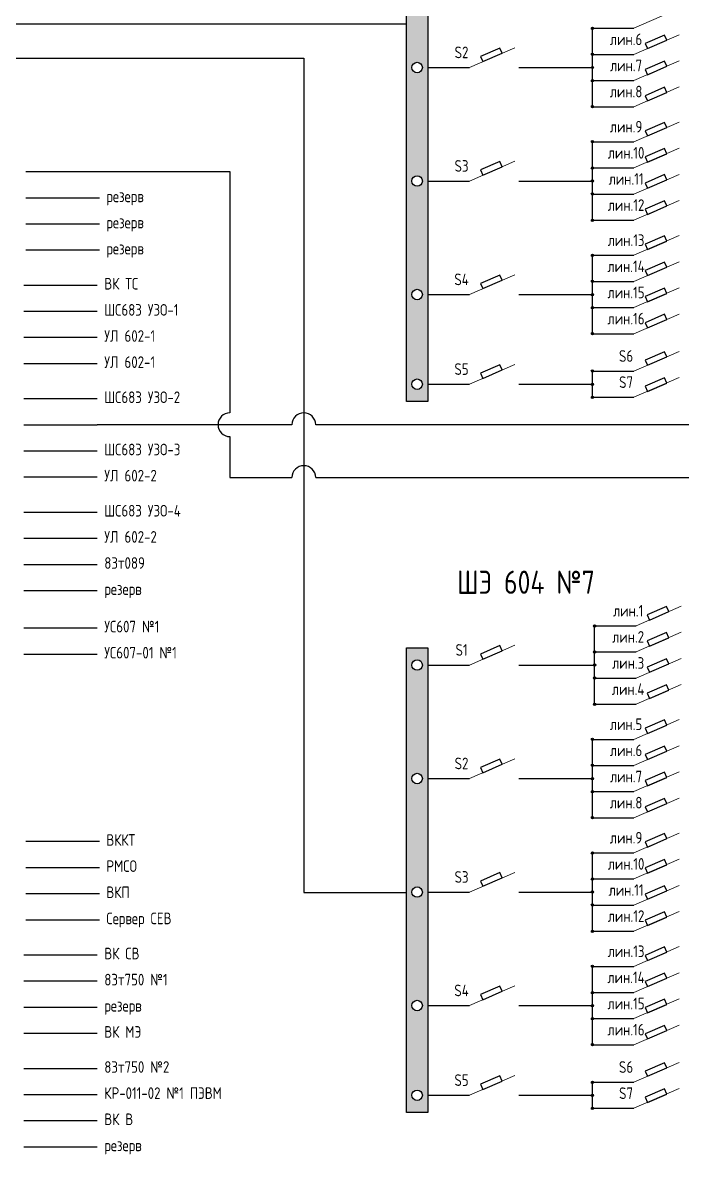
# Model space of a CAD drawing. Header units: millimetres. Extents: x 469 to 670, y 569 to 789.
# Drawn here: x 568.26 to 596.64, y 690.22 to 738.97 of the extents above; entities that cross this region are included whole.
import ezdxf

# ---------------------------------------------------------------- set-up
doc = ezdxf.new("R2010")
doc.units = ezdxf.units.MM
doc.header["$LTSCALE"] = 0.1

msp = doc.modelspace()

# ---------------------------------------------------------------- hatches: boundary and pattern name
h = msp.add_hatch(color=256)
h.paths.add_polyline_path([(585.696, 742.669), (584.765, 742.669), (584.765, 722.65), (585.696, 722.65)])
h.paths.add_polyline_path([(585.004, 732.146, -1), (585.457, 732.146, -1)], flags=16)
h.paths.add_polyline_path([(585.457, 727.258, -1), (585.004, 727.258, -1)], flags=16)
h.paths.add_polyline_path([(585.004, 737.035, -1), (585.457, 737.035, -1)], flags=16)
h.paths.add_polyline_path([(585.457, 723.395, -1), (585.004, 723.395, -1)], flags=16)
h.paths.add_polyline_path([(585.004, 741.924, -1), (585.457, 741.924, -1)], flags=16)
h = msp.add_hatch(color=256)
h.paths.add_polyline_path([(592.825, 738.723), (592.775, 738.723), (592.775, 738.673, 0.414214)], flags=17)
h.paths.add_polyline_path([(592.724, 738.723, 0.414214), (592.775, 738.673), (592.775, 738.723), (592.825, 738.723, 1)])
h = msp.add_hatch(color=256)
h.paths.add_polyline_path([(592.825, 737.598), (592.775, 737.598), (592.775, 737.548, 0.414214)], flags=17)
h.paths.add_polyline_path([(592.724, 737.598, 0.414214), (592.775, 737.548), (592.775, 737.598), (592.825, 737.598, 1)])
h = msp.add_hatch(color=256)
h.paths.add_polyline_path([(592.825, 737.035), (592.775, 737.035), (592.775, 736.985, 0.414214)], flags=17)
h.paths.add_polyline_path([(592.724, 737.035, 0.414214), (592.775, 736.985), (592.775, 737.035), (592.825, 737.035, 1)])
h = msp.add_hatch(color=256)
h.paths.add_polyline_path([(592.825, 736.472), (592.775, 736.472), (592.775, 736.422, 0.414214)], flags=17)
h.paths.add_polyline_path([(592.724, 736.472, 0.414214), (592.775, 736.422), (592.775, 736.472), (592.825, 736.472, 1)])
h = msp.add_hatch(color=256)
h.paths.add_polyline_path([(592.825, 735.347), (592.775, 735.347), (592.775, 735.296, 0.414214)], flags=17)
h.paths.add_polyline_path([(592.724, 735.347, 0.414214), (592.775, 735.296), (592.775, 735.347), (592.825, 735.347, 1)])
h = msp.add_hatch(color=256)
h.paths.add_polyline_path([(592.825, 733.835), (592.775, 733.835), (592.775, 733.784, 0.414214)], flags=17)
h.paths.add_polyline_path([(592.724, 733.835, 0.414214), (592.775, 733.784), (592.775, 733.835), (592.825, 733.835, 1)])
h = msp.add_hatch(color=256)
h.paths.add_polyline_path([(592.825, 732.709), (592.775, 732.709), (592.775, 732.659, 0.414214)], flags=17)
h.paths.add_polyline_path([(592.724, 732.709, 0.414214), (592.775, 732.659), (592.775, 732.709), (592.825, 732.709, 1)])
h = msp.add_hatch(color=256)
h.paths.add_polyline_path([(592.825, 732.146), (592.775, 732.146), (592.775, 732.096, 0.414214)], flags=17)
h.paths.add_polyline_path([(592.724, 732.146, 0.414214), (592.775, 732.096), (592.775, 732.146), (592.825, 732.146, 1)])
h = msp.add_hatch(color=256)
h.paths.add_polyline_path([(592.825, 731.584), (592.775, 731.584), (592.775, 731.533, 0.414214)], flags=17)
h.paths.add_polyline_path([(592.724, 731.584, 0.414214), (592.775, 731.533), (592.775, 731.584), (592.825, 731.584, 1)])
h = msp.add_hatch(color=256)
h.paths.add_polyline_path([(592.825, 730.458), (592.775, 730.458), (592.775, 730.408, 0.414214)], flags=17)
h.paths.add_polyline_path([(592.724, 730.458, 0.414214), (592.775, 730.408), (592.775, 730.458), (592.825, 730.458, 1)])
h = msp.add_hatch(color=256)
h.paths.add_polyline_path([(592.825, 728.946), (592.775, 728.946), (592.775, 728.896, 0.414214)], flags=17)
h.paths.add_polyline_path([(592.724, 728.946, 0.414214), (592.775, 728.896), (592.775, 728.946), (592.825, 728.946, 1)])
h = msp.add_hatch(color=256)
h.paths.add_polyline_path([(592.825, 727.82), (592.775, 727.82), (592.775, 727.77, 0.414214)], flags=17)
h.paths.add_polyline_path([(592.724, 727.82, 0.414214), (592.775, 727.77), (592.775, 727.82), (592.825, 727.82, 1)])
h = msp.add_hatch(color=256)
h.paths.add_polyline_path([(592.825, 727.258), (592.775, 727.258), (592.775, 727.207, 0.414214)], flags=17)
h.paths.add_polyline_path([(592.724, 727.258, 0.414214), (592.775, 727.207), (592.775, 727.258), (592.825, 727.258, 1)])
h = msp.add_hatch(color=256)
h.paths.add_polyline_path([(592.825, 726.695), (592.775, 726.695), (592.775, 726.645, 0.414214)], flags=17)
h.paths.add_polyline_path([(592.724, 726.695, 0.414214), (592.775, 726.645), (592.775, 726.695), (592.825, 726.695, 1)])
h = msp.add_hatch(color=256)
h.paths.add_polyline_path([(592.825, 725.569), (592.775, 725.569), (592.775, 725.519, 0.414214)], flags=17)
h.paths.add_polyline_path([(592.724, 725.569, 0.414214), (592.775, 725.519), (592.775, 725.569), (592.825, 725.569, 1)])
h = msp.add_hatch(color=256)
h.paths.add_polyline_path([(592.825, 723.958), (592.775, 723.958), (592.775, 723.908, 0.414214)], flags=17)
h.paths.add_polyline_path([(592.724, 723.958, 0.414214), (592.775, 723.908), (592.775, 723.958), (592.825, 723.958, 1)])
h = msp.add_hatch(color=256)
h.paths.add_polyline_path([(592.825, 723.395), (592.775, 723.395), (592.775, 723.345, 0.414214)], flags=17)
h.paths.add_polyline_path([(592.724, 723.395, 0.414214), (592.775, 723.345), (592.775, 723.395), (592.825, 723.395, 1)])
h = msp.add_hatch(color=256)
h.paths.add_polyline_path([(592.825, 722.832), (592.775, 722.832), (592.775, 722.782, 0.414214)], flags=17)
h.paths.add_polyline_path([(592.724, 722.832, 0.414214), (592.775, 722.782), (592.775, 722.832), (592.825, 722.832, 1)])
h = msp.add_hatch(color=256)
h.paths.add_polyline_path([(592.914, 712.987), (592.863, 712.987), (592.863, 712.937, 0.414214)], flags=17)
h.paths.add_polyline_path([(592.813, 712.987, 0.414214), (592.863, 712.937), (592.863, 712.987), (592.914, 712.987, 1)])
h = msp.add_hatch(color=256)
h.paths.add_polyline_path([(585.696, 712.044), (584.765, 712.044), (584.765, 692.025), (585.696, 692.025)])
h.paths.add_polyline_path([(585.004, 701.521, -1), (585.457, 701.521, -1)], flags=16)
h.paths.add_polyline_path([(585.457, 696.632, -1), (585.004, 696.632, -1)], flags=16)
h.paths.add_polyline_path([(585.004, 706.41, -1), (585.457, 706.41, -1)], flags=16)
h.paths.add_polyline_path([(585.457, 692.77, -1), (585.004, 692.77, -1)], flags=16)
h.paths.add_polyline_path([(585.004, 711.299, -1), (585.457, 711.299, -1)], flags=16)
h = msp.add_hatch(color=256)
h.paths.add_polyline_path([(592.914, 711.861), (592.863, 711.861), (592.863, 711.811, 0.414214)], flags=17)
h.paths.add_polyline_path([(592.813, 711.861, 0.414214), (592.863, 711.811), (592.863, 711.861), (592.914, 711.861, 1)])
h = msp.add_hatch(color=256)
h.paths.add_polyline_path([(592.914, 711.299), (592.863, 711.299), (592.863, 711.248, 0.414214)], flags=17)
h.paths.add_polyline_path([(592.813, 711.299, 0.414214), (592.863, 711.248), (592.863, 711.299), (592.914, 711.299, 1)])
h = msp.add_hatch(color=256)
h.paths.add_polyline_path([(592.914, 710.736), (592.863, 710.736), (592.863, 710.685, 0.414214)], flags=17)
h.paths.add_polyline_path([(592.813, 710.736, 0.414214), (592.863, 710.685), (592.863, 710.736), (592.914, 710.736, 1)])
h = msp.add_hatch(color=256)
h.paths.add_polyline_path([(592.914, 709.61), (592.863, 709.61), (592.863, 709.56, 0.414214)], flags=17)
h.paths.add_polyline_path([(592.813, 709.61, 0.414214), (592.863, 709.56), (592.863, 709.61), (592.914, 709.61, 1)])
h = msp.add_hatch(color=256)
h.paths.add_polyline_path([(592.825, 708.098), (592.775, 708.098), (592.775, 708.048, 0.414214)], flags=17)
h.paths.add_polyline_path([(592.724, 708.098, 0.414214), (592.775, 708.048), (592.775, 708.098), (592.825, 708.098, 1)])
h = msp.add_hatch(color=256)
h.paths.add_polyline_path([(592.825, 706.973), (592.775, 706.973), (592.775, 706.922, 0.414214)], flags=17)
h.paths.add_polyline_path([(592.724, 706.973, 0.414214), (592.775, 706.922), (592.775, 706.973), (592.825, 706.973, 1)])
h = msp.add_hatch(color=256)
h.paths.add_polyline_path([(592.825, 706.41), (592.775, 706.41), (592.775, 706.36, 0.414214)], flags=17)
h.paths.add_polyline_path([(592.724, 706.41, 0.414214), (592.775, 706.36), (592.775, 706.41), (592.825, 706.41, 1)])
h = msp.add_hatch(color=256)
h.paths.add_polyline_path([(592.825, 705.847), (592.775, 705.847), (592.775, 705.797, 0.414214)], flags=17)
h.paths.add_polyline_path([(592.724, 705.847, 0.414214), (592.775, 705.797), (592.775, 705.847), (592.825, 705.847, 1)])
h = msp.add_hatch(color=256)
h.paths.add_polyline_path([(592.825, 704.721), (592.775, 704.721), (592.775, 704.671, 0.414214)], flags=17)
h.paths.add_polyline_path([(592.724, 704.721, 0.414214), (592.775, 704.671), (592.775, 704.721), (592.825, 704.721, 1)])
h = msp.add_hatch(color=256)
h.paths.add_polyline_path([(592.825, 703.21), (592.775, 703.21), (592.775, 703.159, 0.414214)], flags=17)
h.paths.add_polyline_path([(592.724, 703.21, 0.414214), (592.775, 703.159), (592.775, 703.21), (592.825, 703.21, 1)])
h = msp.add_hatch(color=256)
h.paths.add_polyline_path([(592.825, 702.084), (592.775, 702.084), (592.775, 702.034, 0.414214)], flags=17)
h.paths.add_polyline_path([(592.724, 702.084, 0.414214), (592.775, 702.034), (592.775, 702.084), (592.825, 702.084, 1)])
h = msp.add_hatch(color=256)
h.paths.add_polyline_path([(592.825, 701.521), (592.775, 701.521), (592.775, 701.471, 0.414214)], flags=17)
h.paths.add_polyline_path([(592.724, 701.521, 0.414214), (592.775, 701.471), (592.775, 701.521), (592.825, 701.521, 1)])
h = msp.add_hatch(color=256)
h.paths.add_polyline_path([(592.825, 700.958), (592.775, 700.958), (592.775, 700.908, 0.414214)], flags=17)
h.paths.add_polyline_path([(592.724, 700.958, 0.414214), (592.775, 700.908), (592.775, 700.958), (592.825, 700.958, 1)])
h = msp.add_hatch(color=256)
h.paths.add_polyline_path([(592.825, 699.833), (592.775, 699.833), (592.775, 699.782, 0.414214)], flags=17)
h.paths.add_polyline_path([(592.724, 699.833, 0.414214), (592.775, 699.782), (592.775, 699.833), (592.825, 699.833, 1)])
h = msp.add_hatch(color=256)
h.paths.add_polyline_path([(592.825, 698.321), (592.775, 698.321), (592.775, 698.271, 0.414214)], flags=17)
h.paths.add_polyline_path([(592.724, 698.321, 0.414214), (592.775, 698.271), (592.775, 698.321), (592.825, 698.321, 1)])
h = msp.add_hatch(color=256)
h.paths.add_polyline_path([(592.825, 697.195), (592.775, 697.195), (592.775, 697.145, 0.414214)], flags=17)
h.paths.add_polyline_path([(592.724, 697.195, 0.414214), (592.775, 697.145), (592.775, 697.195), (592.825, 697.195, 1)])
h = msp.add_hatch(color=256)
h.paths.add_polyline_path([(592.825, 696.632), (592.775, 696.632), (592.775, 696.582, 0.414214)], flags=17)
h.paths.add_polyline_path([(592.724, 696.632, 0.414214), (592.775, 696.582), (592.775, 696.632), (592.825, 696.632, 1)])
h = msp.add_hatch(color=256)
h.paths.add_polyline_path([(592.825, 696.07), (592.775, 696.07), (592.775, 696.019, 0.414214)], flags=17)
h.paths.add_polyline_path([(592.724, 696.07, 0.414214), (592.775, 696.019), (592.775, 696.07), (592.825, 696.07, 1)])
h = msp.add_hatch(color=256)
h.paths.add_polyline_path([(592.825, 694.944), (592.775, 694.944), (592.775, 694.894, 0.414214)], flags=17)
h.paths.add_polyline_path([(592.724, 694.944, 0.414214), (592.775, 694.894), (592.775, 694.944), (592.825, 694.944, 1)])
h = msp.add_hatch(color=256)
h.paths.add_polyline_path([(592.825, 693.333), (592.775, 693.333), (592.775, 693.282, 0.414214)], flags=17)
h.paths.add_polyline_path([(592.724, 693.333, 0.414214), (592.775, 693.282), (592.775, 693.333), (592.825, 693.333, 1)])
h = msp.add_hatch(color=256)
h.paths.add_polyline_path([(592.825, 692.77), (592.775, 692.77), (592.775, 692.72, 0.414214)], flags=17)
h.paths.add_polyline_path([(592.724, 692.77, 0.414214), (592.775, 692.72), (592.775, 692.77), (592.825, 692.77, 1)])
h = msp.add_hatch(color=256)
h.paths.add_polyline_path([(592.825, 692.207), (592.775, 692.207), (592.775, 692.157, 0.414214)], flags=17)
h.paths.add_polyline_path([(592.724, 692.207, 0.414214), (592.775, 692.157), (592.775, 692.207), (592.825, 692.207, 1)])

# ---------------------------------------------------------------- linework, layer by layer
at = {"lineweight": 15}
for p, q in [((594.559, 738.723), (596.508, 739.573)), ((594.559, 737.598), (596.508, 738.447)), ((587.48, 737.035), (589.429, 737.884)), ((594.559, 736.472), (596.508, 737.321)), ((594.559, 735.347), (596.508, 736.196)), ((594.559, 733.835), (596.508, 734.684)), ((594.559, 732.709), (596.508, 733.558)), ((587.48, 732.146), (589.429, 732.995)), ((594.559, 731.584), (596.508, 732.433)), ((594.559, 730.458), (596.508, 731.307)), ((594.559, 728.946), (596.508, 729.795)), ((594.559, 727.82), (596.508, 728.67)), ((587.48, 727.258), (589.429, 728.107)), ((594.559, 726.695), (596.508, 727.544)), ((594.559, 725.569), (596.508, 726.418)), ((594.559, 723.958), (596.508, 724.807)), ((587.48, 723.395), (589.429, 724.244)), ((594.559, 722.832), (596.508, 723.681)), ((594.648, 712.987), (596.597, 713.836)), ((594.648, 711.861), (596.597, 712.711)), ((587.48, 711.299), (589.429, 712.148)), ((594.648, 710.736), (596.597, 711.585)), ((594.648, 709.61), (596.597, 710.459)), ((594.559, 708.098), (596.508, 708.947)), ((594.559, 706.973), (596.508, 707.822)), ((587.48, 706.41), (589.429, 707.259)), ((594.559, 705.847), (596.508, 706.696)), ((594.559, 704.721), (596.508, 705.571)), ((594.559, 703.21), (596.508, 704.059)), ((594.559, 702.084), (596.508, 702.933)), ((587.48, 701.521), (589.429, 702.37)), ((594.559, 700.958), (596.508, 701.807)), ((594.559, 699.833), (596.508, 700.682)), ((594.559, 698.321), (596.508, 699.17)), ((594.559, 697.195), (596.508, 698.044)), ((587.48, 696.632), (589.429, 697.482)), ((594.559, 696.07), (596.508, 696.919)), ((594.559, 694.944), (596.508, 695.793)), ((594.559, 693.333), (596.508, 694.182)), ((587.48, 692.77), (589.429, 693.619)), ((594.559, 692.207), (596.508, 693.056))]:
    msp.add_line(p, q, dxfattribs=at)
for p, q in [((541.577, 738.91), (584.765, 738.91)), ((592.775, 738.723), (594.559, 738.723)), ((592.775, 735.347), (592.775, 738.723)), ((592.775, 737.598), (594.559, 737.598)), ((541.577, 737.431), (580.353, 737.431)), ((580.353, 737.431), (580.353, 701.507)), ((585.696, 737.035), (587.48, 737.035)), ((589.606, 737.035), (592.775, 737.035)), ((592.775, 736.472), (594.559, 736.472)), ((592.775, 735.347), (594.559, 735.347)), ((592.775, 733.835), (594.559, 733.835)), ((592.775, 730.458), (592.775, 733.835)), ((592.775, 732.709), (594.559, 732.709)), ((568.388, 732.553), (571.556, 732.553)), ((571.556, 732.553), (577.173, 732.553)), ((577.173, 732.553), (577.173, 722.161)), ((585.696, 732.146), (587.48, 732.146)), ((589.606, 732.146), (592.775, 732.146)), ((568.388, 731.428), (571.556, 731.428)), ((592.775, 731.584), (594.559, 731.584)), ((568.388, 730.302), (571.556, 730.302)), ((592.775, 730.458), (594.559, 730.458)), ((568.388, 729.177), (571.556, 729.177)), ((592.775, 728.946), (594.559, 728.946)), ((592.775, 725.569), (592.775, 728.946)), ((592.775, 727.82), (594.559, 727.82)), ((568.299, 727.665), (571.468, 727.665)), ((585.696, 727.258), (587.48, 727.258)), ((589.606, 727.258), (592.775, 727.258)), ((568.299, 726.539), (571.468, 726.539)), ((592.775, 726.695), (594.559, 726.695)), ((568.299, 725.414), (571.468, 725.414)), ((592.775, 725.569), (594.559, 725.569)), ((568.299, 724.288), (571.468, 724.288)), ((592.775, 723.958), (594.559, 723.958)), ((592.775, 722.832), (592.775, 723.958)), ((585.696, 723.395), (587.48, 723.395)), ((589.606, 723.395), (592.775, 723.395)), ((568.299, 722.776), (571.468, 722.776)), ((592.775, 722.832), (594.559, 722.832)), ((568.299, 721.65), (571.468, 721.65)), ((579.843, 721.65), (571.468, 721.65)), ((611.452, 721.65), (580.864, 721.65)), ((577.173, 721.14), (577.173, 719.375)), ((568.299, 720.525), (571.468, 720.525)), ((568.299, 719.399), (571.468, 719.399)), ((577.173, 719.375), (579.843, 719.375)), ((580.864, 719.375), (608.997, 719.375)), ((568.299, 717.887), (571.468, 717.887)), ((568.299, 716.762), (571.468, 716.762)), ((568.299, 715.636), (571.468, 715.636)), ((568.299, 714.51), (571.468, 714.51)), ((568.299, 712.899), (571.468, 712.899)), ((592.863, 712.987), (594.648, 712.987)), ((592.863, 709.61), (592.863, 712.987)), ((568.299, 711.774), (571.468, 711.774)), ((592.863, 711.861), (594.648, 711.861)), ((585.696, 711.299), (587.48, 711.299)), ((589.606, 711.299), (592.863, 711.299)), ((592.863, 710.736), (594.648, 710.736)), ((592.863, 709.61), (594.648, 709.61)), ((592.775, 708.098), (594.559, 708.098)), ((592.775, 704.721), (592.775, 708.098)), ((592.775, 706.973), (594.559, 706.973)), ((585.696, 706.41), (587.48, 706.41)), ((589.606, 706.41), (592.775, 706.41)), ((592.775, 705.847), (594.559, 705.847)), ((592.775, 704.721), (594.559, 704.721)), ((568.388, 703.707), (571.556, 703.707)), ((592.775, 703.21), (594.559, 703.21)), ((592.775, 699.833), (592.775, 703.21)), ((568.388, 702.581), (571.556, 702.581)), ((592.775, 702.084), (594.559, 702.084)), ((568.388, 701.455), (571.556, 701.455)), ((580.353, 701.507), (584.765, 701.507)), ((585.696, 701.521), (587.48, 701.521)), ((589.606, 701.521), (592.775, 701.521)), ((592.775, 700.958), (594.559, 700.958)), ((568.388, 700.33), (571.556, 700.33)), ((592.775, 699.833), (594.559, 699.833)), ((568.299, 698.818), (571.468, 698.818)), ((592.775, 698.321), (594.559, 698.321)), ((592.775, 694.944), (592.775, 698.321)), ((568.299, 697.692), (571.468, 697.692)), ((592.775, 697.195), (594.559, 697.195)), ((568.299, 696.567), (571.468, 696.567)), ((585.696, 696.632), (587.48, 696.632)), ((589.606, 696.632), (592.775, 696.632)), ((592.775, 696.07), (594.559, 696.07)), ((568.299, 695.441), (571.468, 695.441)), ((592.775, 694.944), (594.559, 694.944)), ((568.299, 693.929), (571.468, 693.929)), ((592.775, 693.333), (594.559, 693.333)), ((592.775, 692.207), (592.775, 693.333)), ((568.299, 692.803), (571.468, 692.803)), ((585.696, 692.77), (587.48, 692.77)), ((589.606, 692.77), (592.775, 692.77)), ((592.775, 692.207), (594.559, 692.207)), ((568.299, 691.678), (571.468, 691.678)), ((568.299, 690.552), (571.468, 690.552))]:
    msp.add_line(p, q)
for points in [[(584.765, 742.669), (585.696, 742.669), (585.696, 722.65), (584.765, 722.65)], [(595.138, 737.85), (595.967, 738.211), (595.87, 738.435), (595.041, 738.073)], [(588.059, 737.287), (588.888, 737.648), (588.791, 737.872), (587.962, 737.51)], [(595.138, 736.724), (595.967, 737.086), (595.87, 737.309), (595.041, 736.948)], [(595.138, 735.599), (595.967, 735.96), (595.87, 736.183), (595.041, 735.822)], [(595.138, 734.087), (595.967, 734.448), (595.87, 734.671), (595.041, 734.31)], [(595.138, 732.961), (595.967, 733.323), (595.87, 733.546), (595.041, 733.185)], [(588.059, 732.398), (588.888, 732.76), (588.791, 732.983), (587.962, 732.622)], [(595.138, 731.836), (595.967, 732.197), (595.87, 732.42), (595.041, 732.059)], [(595.138, 730.71), (595.967, 731.071), (595.87, 731.295), (595.041, 730.933)], [(595.138, 729.198), (595.967, 729.559), (595.87, 729.783), (595.041, 729.421)], [(595.138, 728.073), (595.967, 728.434), (595.87, 728.657), (595.041, 728.296)], [(588.059, 727.51), (588.888, 727.871), (588.791, 728.094), (587.962, 727.733)], [(595.138, 726.947), (595.967, 727.308), (595.87, 727.532), (595.041, 727.17)], [(595.138, 725.821), (595.967, 726.183), (595.87, 726.406), (595.041, 726.045)], [(595.138, 724.21), (595.967, 724.571), (595.87, 724.795), (595.041, 724.433)], [(588.059, 723.647), (588.888, 724.008), (588.791, 724.232), (587.962, 723.87)], [(595.138, 723.084), (595.967, 723.446), (595.87, 723.669), (595.041, 723.308)], [(595.227, 713.239), (596.056, 713.6), (595.959, 713.824), (595.13, 713.462)], [(595.227, 712.114), (596.056, 712.475), (595.959, 712.698), (595.13, 712.337)], [(584.765, 712.044), (585.696, 712.044), (585.696, 692.025), (584.765, 692.025)], [(588.059, 711.551), (588.888, 711.912), (588.791, 712.135), (587.962, 711.774)], [(595.227, 710.988), (596.056, 711.349), (595.959, 711.572), (595.13, 711.211)], [(595.227, 709.862), (596.056, 710.224), (595.959, 710.447), (595.13, 710.086)], [(595.138, 708.35), (595.967, 708.712), (595.87, 708.935), (595.041, 708.574)], [(595.138, 707.225), (595.967, 707.586), (595.87, 707.809), (595.041, 707.448)], [(588.059, 706.662), (588.888, 707.023), (588.791, 707.247), (587.962, 706.885)], [(595.138, 706.099), (595.967, 706.46), (595.87, 706.684), (595.041, 706.322)], [(595.138, 704.974), (595.967, 705.335), (595.87, 705.558), (595.041, 705.197)], [(595.138, 703.462), (595.967, 703.823), (595.87, 704.046), (595.041, 703.685)], [(595.138, 702.336), (595.967, 702.697), (595.87, 702.921), (595.041, 702.559)], [(588.059, 701.773), (588.888, 702.135), (588.791, 702.358), (587.962, 701.997)], [(595.138, 701.21), (595.967, 701.572), (595.87, 701.795), (595.041, 701.434)], [(595.138, 700.085), (595.967, 700.446), (595.87, 700.669), (595.041, 700.308)], [(595.138, 698.573), (595.967, 698.934), (595.87, 699.158), (595.041, 698.796)], [(595.138, 697.447), (595.967, 697.809), (595.87, 698.032), (595.041, 697.671)], [(588.059, 696.885), (588.888, 697.246), (588.791, 697.469), (587.962, 697.108)], [(595.138, 696.322), (595.967, 696.683), (595.87, 696.906), (595.041, 696.545)], [(595.138, 695.196), (595.967, 695.557), (595.87, 695.781), (595.041, 695.419)], [(595.138, 693.585), (595.967, 693.946), (595.87, 694.169), (595.041, 693.808)], [(588.059, 693.022), (588.888, 693.383), (588.791, 693.607), (587.962, 693.245)], [(595.138, 692.459), (595.967, 692.82), (595.87, 693.044), (595.041, 692.682)]]:
    msp.add_lwpolyline(points, close=True)
for centre, radius in [((592.775, 738.723), 0.0503), ((592.775, 737.598), 0.0503), ((585.23, 737.035), 0.226), ((592.775, 737.035), 0.0503), ((592.775, 736.472), 0.0503), ((592.775, 735.347), 0.0503), ((592.775, 733.835), 0.0503), ((592.775, 732.709), 0.0503), ((585.23, 732.146), 0.226), ((592.775, 732.146), 0.0503), ((592.775, 731.584), 0.0503), ((592.775, 730.458), 0.0503), ((592.775, 728.946), 0.0503), ((592.775, 727.82), 0.0503), ((585.23, 727.258), 0.226), ((592.775, 727.258), 0.0503), ((592.775, 726.695), 0.0503), ((592.775, 725.569), 0.0503), ((592.775, 723.958), 0.0503), ((585.23, 723.395), 0.226), ((592.775, 723.395), 0.0503), ((592.775, 722.832), 0.0503), ((592.863, 712.987), 0.0503), ((592.863, 711.861), 0.0503), ((585.23, 711.299), 0.226), ((592.863, 711.299), 0.0503), ((592.863, 710.736), 0.0503), ((592.863, 709.61), 0.0503), ((592.775, 708.098), 0.0503), ((592.775, 706.973), 0.0503), ((585.23, 706.41), 0.226), ((592.775, 706.41), 0.0503), ((592.775, 705.847), 0.0503), ((592.775, 704.721), 0.0503), ((592.775, 703.21), 0.0503), ((592.775, 702.084), 0.0503), ((585.23, 701.521), 0.226), ((592.775, 701.521), 0.0503), ((592.775, 700.958), 0.0503), ((592.775, 699.833), 0.0503), ((592.775, 698.321), 0.0503), ((592.775, 697.195), 0.0503), ((585.23, 696.632), 0.226), ((592.775, 696.632), 0.0503), ((592.775, 696.07), 0.0503), ((592.775, 694.944), 0.0503), ((592.775, 693.333), 0.0503), ((585.23, 692.77), 0.226), ((592.775, 692.77), 0.0503), ((592.775, 692.207), 0.0503)]:
    msp.add_circle(centre, radius)
for centre, start, end in [((577.173, 721.65), 90, 270), ((580.353, 721.65), 0, 180), ((580.353, 719.375), 0, 180)]:
    msp.add_arc(centre, 0.511, start, end)

# ---------------------------------------------------------------- texts
for s, insert, char_height, width, attachment_point in [('{\\fGOST|b0|i0|c204|p34;лин.6}', (594.22, 738.249), 0.5, 8.14451, 5), ('{\\fGOST|b0|i0|c204|p34;S2}', (587.141, 737.686), 0.5, 8.14451, 5), ('{\\fGOST|b0|i0|c204|p34;лин.7}', (594.22, 737.123), 0.5, 8.14451, 5), ('{\\fGOST|b0|i0|c204|p34;лин.8}', (594.22, 735.998), 0.5, 8.14451, 5), ('{\\fGOST|b0|i0|c204|p34;лин.9}', (594.22, 734.486), 0.5, 8.14451, 5), ('{\\fGOST|b0|i0|c204|p34;лин.10}', (594.22, 733.36), 0.5, 8.14451, 5), ('{\\fGOST|b0|i0|c204|p34;S3}', (587.141, 732.797), 0.5, 8.14451, 5), ('{\\fGOST|b0|i0|c204|p34;лин.11}', (594.22, 732.235), 0.5, 8.14451, 5), ('{\\fGOST|b0|i0|c204|p34;резерв}', (571.858, 731.735), 0.5, 8.14451, 1), ('{\\fGOST|b0|i0|c204|p34;лин.12}', (594.22, 731.109), 0.5, 8.14451, 5), ('{\\fGOST|b0|i0|c204|p34;резерв}', (571.858, 730.61), 0.5, 8.14451, 1), ('{\\fGOST|b0|i0|c204|p34;лин.13}', (594.22, 729.597), 0.5, 8.14451, 5), ('{\\fGOST|b0|i0|c204|p34;резерв}', (571.858, 729.484), 0.5, 8.14451, 1), ('{\\fGOST|b0|i0|c204|p34;лин.14}', (594.22, 728.471), 0.5, 8.14451, 5), ('{\\fGOST|b0|i0|c204|p34;ВК ТС}', (571.769, 727.972), 0.5, 8.14451, 1), ('{\\fGOST|b0|i0|c204|p34;S4}', (587.141, 727.909), 0.5, 8.14451, 5), ('{\\fGOST|b0|i0|c204|p34;лин.15}', (594.22, 727.346), 0.5, 8.14451, 5), ('{\\fGOST|b0|i0|c204|p34;ШС683 УЗО-1}', (571.769, 726.846), 0.5, 8.14451, 1), ('{\\fGOST|b0|i0|c204|p34;лин.16}', (594.22, 726.22), 0.5, 8.14451, 5), ('{\\fGOST|b0|i0|c204|p34;УЛ 602-1}', (571.769, 725.721), 0.5, 8.14451, 1), ('{\\fGOST|b0|i0|c0|p34;S6}', (594.22, 724.609), 0.5, 8.14451, 5), ('{\\fGOST|b0|i0|c204|p34;УЛ 602-1}', (571.769, 724.595), 0.5, 8.14451, 1), ('{\\fGOST|b0|i0|c204|p34;S5}', (587.141, 724.046), 0.5, 8.14451, 5), ('{\\fGOST|b0|i0|c0|p34;S7}', (594.22, 723.483), 0.5, 8.14451, 5), ('{\\fGOST|b0|i0|c204|p34;ШС683 УЗО-2}', (571.769, 723.083), 0.5, 8.14451, 1), ('{\\fGOST|b0|i0|c204|p34;ШС683 УЗО-3}', (571.769, 720.832), 0.5, 8.14451, 1), ('{\\fGOST|b0|i0|c204|p34;УЛ 602-2}', (571.769, 719.707), 0.5, 8.14451, 1), ('{\\fGOST|b0|i0|c204|p34;ШС683 УЗО-4}', (571.769, 718.195), 0.5, 8.14451, 1), ('{\\fGOST|b0|i0|c204|p34;УЛ 602-2}', (571.769, 717.069), 0.5, 8.14451, 1), ('{\\fGOST|b0|i0|c204|p34;83т089}', (571.769, 715.943), 0.5, 8.14451, 1), ('{\\fGOST|b0|i0|c204|p34;ШЭ 604 №7}', (589.911, 714.866), 1, 9.68531, 5), ('{\\fGOST|b0|i0|c204|p34;резерв}', (571.769, 714.818), 0.5, 8.14451, 1), ('{\\fGOST|b0|i0|c204|p34;лин.1}', (594.309, 713.638), 0.5, 8.14451, 5), ('{\\fGOST|b0|i0|c204|p34;УС607 №1}', (571.769, 713.206), 0.5, 8.14451, 1), ('{\\fGOST|b0|i0|c204|p34;лин.2}', (594.309, 712.512), 0.5, 8.14451, 5), ('{\\fGOST|b0|i0|c204|p34;S1}', (587.141, 711.95), 0.5, 8.14451, 5), ('{\\fGOST|b0|i0|c204|p34;УС607-01 №1}', (571.769, 712.081), 0.5, 8.14451, 1), ('{\\fGOST|b0|i0|c204|p34;лин.3}', (594.309, 711.387), 0.5, 8.14451, 5), ('{\\fGOST|b0|i0|c204|p34;лин.4}', (594.309, 710.261), 0.5, 8.14451, 5), ('{\\fGOST|b0|i0|c204|p34;лин.5}', (594.22, 708.749), 0.5, 8.14451, 5), ('{\\fGOST|b0|i0|c204|p34;лин.6}', (594.22, 707.624), 0.5, 8.14451, 5), ('{\\fGOST|b0|i0|c204|p34;S2}', (587.141, 707.061), 0.5, 8.14451, 5), ('{\\fGOST|b0|i0|c204|p34;лин.7}', (594.22, 706.498), 0.5, 8.14451, 5), ('{\\fGOST|b0|i0|c204|p34;лин.8}', (594.22, 705.372), 0.5, 8.14451, 5), ('{\\fGOST|b0|i0|c204|p34;ВККТ}', (571.858, 704.014), 0.5, 8.14451, 1), ('{\\fGOST|b0|i0|c204|p34;лин.9}', (594.22, 703.861), 0.5, 8.14451, 5), ('{\\fGOST|b0|i0|c204|p34;РМСО}', (571.858, 702.888), 0.5, 8.14451, 1), ('{\\fGOST|b0|i0|c204|p34;лин.10}', (594.22, 702.735), 0.5, 8.14451, 5), ('{\\fGOST|b0|i0|c204|p34;S3}', (587.141, 702.172), 0.5, 8.14451, 5), ('{\\fGOST|b0|i0|c204|p34;ВКП}', (571.858, 701.763), 0.5, 8.14451, 1), ('{\\fGOST|b0|i0|c204|p34;лин.11}', (594.22, 701.609), 0.5, 8.14451, 5), ('{\\fGOST|b0|i0|c204|p34;Сервер СЕВ}', (571.858, 700.637), 0.5, 8.14451, 1), ('{\\fGOST|b0|i0|c204|p34;лин.12}', (594.22, 700.484), 0.5, 8.14451, 5), ('{\\fGOST|b0|i0|c204|p34;ВК СВ}', (571.769, 699.125), 0.5, 8.14451, 1), ('{\\fGOST|b0|i0|c204|p34;лин.13}', (594.22, 698.972), 0.5, 8.14451, 5), ('{\\fGOST|b0|i0|c204|p34;лин.14}', (594.22, 697.846), 0.5, 8.14451, 5), ('{\\fGOST|b0|i0|c204|p34;83т750 №1}', (571.769, 698), 0.5, 8.14451, 1), ('{\\fGOST|b0|i0|c204|p34;S4}', (587.141, 697.283), 0.5, 8.14451, 5), ('{\\fGOST|b0|i0|c204|p34;резерв}', (571.769, 696.874), 0.5, 8.14451, 1), ('{\\fGOST|b0|i0|c204|p34;лин.15}', (594.22, 696.721), 0.5, 8.14451, 5), ('{\\fGOST|b0|i0|c204|p34;ВК МЭ}', (571.769, 695.748), 0.5, 8.14451, 1), ('{\\fGOST|b0|i0|c204|p34;лин.16}', (594.22, 695.595), 0.5, 8.14451, 5), ('{\\fGOST|b0|i0|c204|p34;83т750 №2}', (571.769, 694.236), 0.5, 8.14451, 1), ('{\\fGOST|b0|i0|c0|p34;S6}', (594.22, 693.984), 0.5, 8.14451, 5), ('{\\fGOST|b0|i0|c204|p34;S5}', (587.141, 693.421), 0.5, 8.14451, 5), ('{\\fGOST|b0|i0|c204|p34;КР-011-02 №1 ПЭВМ}', (571.769, 693.111), 0.5, 8.14451, 1), ('{\\fGOST|b0|i0|c0|p34;S7}', (594.22, 692.858), 0.5, 8.14451, 5), ('{\\fGOST|b0|i0|c204|p34;ВК В}', (571.769, 691.985), 0.5, 8.14451, 1), ('{\\fGOST|b0|i0|c204|p34;резерв}', (571.769, 690.86), 0.5, 8.14451, 1)]:
    msp.add_mtext(s, dxfattribs=dict(insert=insert, char_height=char_height, width=width, attachment_point=attachment_point))

doc.saveas('drawing.dxf')
